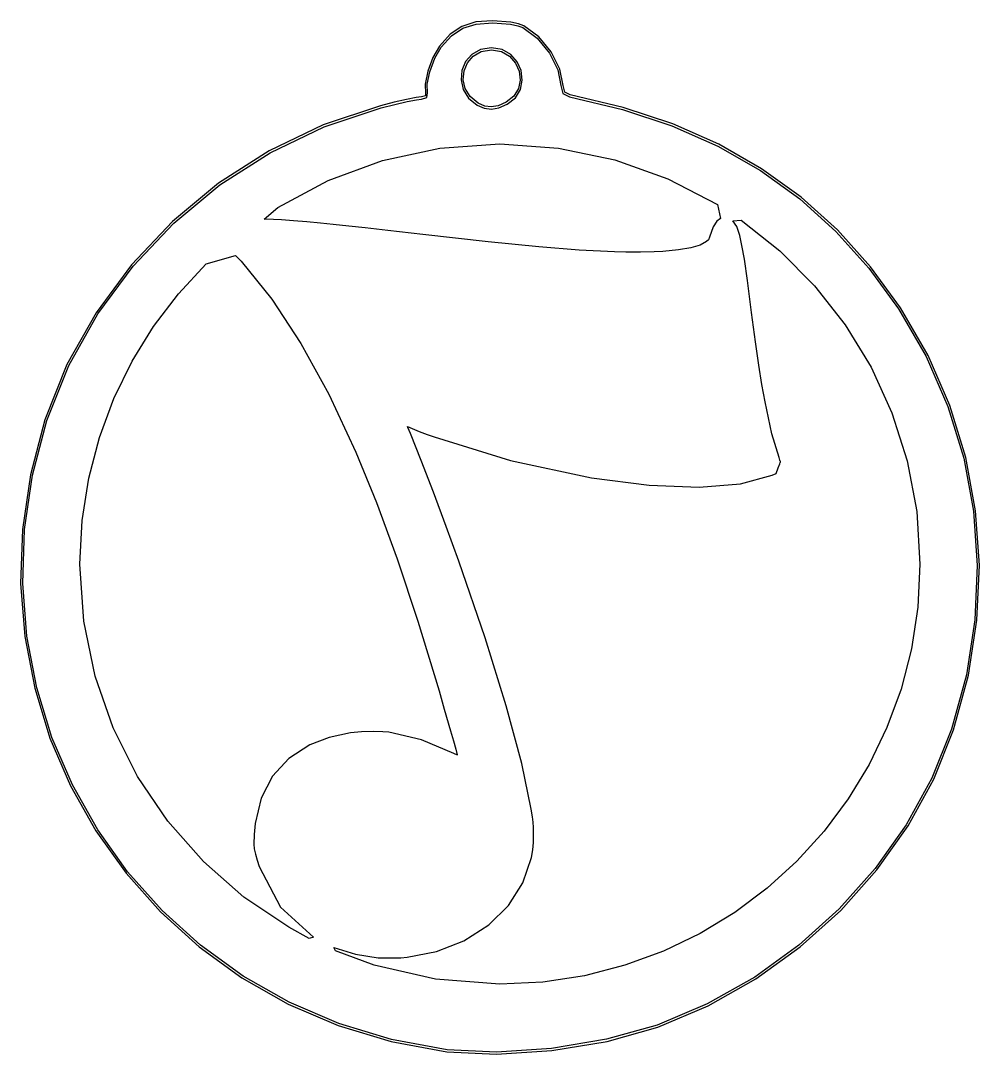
# Model space of a CAD drawing. Extents: x 23 to 468, y 457 to 580.
# Drawn here: x 244.2 to 346.5, y 467.7 to 577.9 of the extents above; entities that cross this region are included whole.
import ezdxf

# ---------------------------------------------------------------- set-up
doc = ezdxf.new("R2010")
doc.units = 0
doc.layers.get('0').update_dxf_attribs({"linetype": 'CONTINUOUS'})

msp = doc.modelspace()

# ---------------------------------------------------------------- linework, layer by layer
at = {"color": 0}
for p, q in [((292.756, 577.794), (291.292, 577.331)), ((294.549, 577.935), (292.756, 577.794)), ((296.495, 577.779), (294.549, 577.935)), ((297.314, 577.614), (296.495, 577.779)), ((291.292, 577.331), (290.044, 576.495)), ((290.191, 576.33), (291.387, 577.134)), ((291.387, 577.134), (292.796, 577.571)), ((292.796, 577.571), (294.549, 577.705)), ((294.549, 577.705), (296.459, 577.554)), ((296.459, 577.554), (297.259, 577.391)), ((297.259, 577.391), (297.804, 577.201)), ((297.908, 577.402), (297.314, 577.614)), ((297.804, 577.201), (299.325, 576.061)), ((299.486, 576.224), (297.908, 577.402)), ((290.044, 576.495), (288.899, 575.232)), ((289.081, 575.098), (290.191, 576.33)), ((299.325, 576.061), (300.625, 574.474)), ((300.816, 574.601), (299.486, 576.224)), ((288.899, 575.232), (288.196, 574.015)), ((288.404, 573.924), (289.081, 575.098)), ((293.28, 574.858), (292.352, 574.336)), ((292.491, 574.16), (293.353, 574.647)), ((294.439, 575.052), (293.28, 574.858)), ((293.353, 574.647), (294.439, 574.827)), ((295.577, 574.855), (294.439, 575.052)), ((294.439, 574.827), (295.503, 574.643)), ((295.503, 574.643), (296.362, 574.146)), ((296.502, 574.322), (295.577, 574.855)), ((300.625, 574.474), (301.523, 572.699)), ((301.739, 572.777), (300.816, 574.601)), ((288.196, 574.015), (287.654, 572.562)), ((287.874, 572.495), (288.404, 573.924)), ((291.681, 573.564), (291.288, 572.629)), ((291.51, 572.576), (291.871, 573.447)), ((292.352, 574.336), (291.681, 573.564)), ((291.871, 573.447), (292.491, 574.16)), ((296.362, 574.146), (296.998, 573.419)), ((297.186, 573.543), (296.502, 574.322)), ((296.998, 573.419), (297.386, 572.544)), ((297.605, 572.604), (297.186, 573.543)), ((287.654, 572.562), (287.361, 571.179)), ((287.587, 571.154), (287.874, 572.495)), ((291.288, 572.629), (291.196, 571.616)), ((291.422, 571.634), (291.51, 572.576)), ((297.386, 572.544), (297.506, 571.606)), ((297.731, 571.595), (297.605, 572.604)), ((301.523, 572.699), (301.858, 571.003)), ((302.087, 571.003), (301.739, 572.777)), ((287.361, 571.179), (287.419, 570.159)), ((287.631, 570.241), (287.587, 571.154)), ((291.196, 571.616), (291.423, 570.604)), ((291.63, 570.692), (291.422, 571.634)), ((297.506, 571.606), (297.334, 570.685)), ((297.541, 570.604), (297.731, 571.595)), ((287.419, 570.159), (287.401, 569.905)), ((287.557, 569.74), (287.631, 570.241)), ((291.423, 570.604), (291.99, 569.683)), ((292.158, 569.831), (291.63, 570.692)), ((297.334, 570.685), (296.843, 569.867)), ((297.01, 569.715), (297.541, 570.604)), ((301.858, 571.003), (302.072, 570.184)), ((302.072, 570.184), (302.777, 569.803)), ((302.252, 570.322), (302.087, 571.003)), ((302.821, 570.025), (302.252, 570.322)), ((284.074, 569.225), (282.615, 568.858)), ((282.673, 568.639), (284.128, 569.002)), ((285.382, 569.524), (284.074, 569.225)), ((284.128, 569.002), (285.432, 569.302)), ((286.395, 569.729), (285.382, 569.524)), ((285.432, 569.302), (286.435, 569.503)), ((286.985, 569.807), (286.395, 569.729)), ((286.435, 569.503), (286.985, 569.577)), ((287.401, 569.905), (286.985, 569.807)), ((286.985, 569.577), (287.557, 569.74)), ((291.99, 569.683), (292.912, 568.928)), ((293.025, 569.126), (292.158, 569.831)), ((293.73, 568.815), (293.025, 569.126)), ((296.014, 569.225), (295.169, 568.861)), ((295.231, 568.65), (296.118, 569.023)), ((296.843, 569.867), (296.014, 569.225)), ((296.118, 569.023), (297.01, 569.715)), ((302.777, 569.803), (308.428, 568.47)), ((308.49, 568.685), (302.821, 570.025)), ((282.615, 568.858), (276.499, 566.829)), ((276.585, 566.618), (282.673, 568.639)), ((292.912, 568.928), (293.667, 568.604)), ((293.667, 568.604), (294.428, 568.508)), ((294.426, 568.727), (293.73, 568.815)), ((295.169, 568.861), (294.426, 568.727)), ((294.428, 568.508), (295.231, 568.65)), ((308.428, 568.47), (313.702, 566.72)), ((313.785, 566.928), (308.49, 568.685)), ((276.499, 566.829), (270.713, 564.053)), ((318.709, 564.748), (313.785, 566.928)), ((270.824, 563.852), (276.585, 566.618)), ((313.702, 566.72), (318.607, 564.547)), ((288.935, 564.332), (295.348, 564.783)), ((295.348, 564.783), (301.604, 564.353)), ((318.607, 564.547), (323.15, 561.95)), ((323.272, 562.137), (318.709, 564.748)), ((270.713, 564.053), (265.325, 560.596)), ((265.46, 560.409), (270.824, 563.852)), ((282.804, 563.009), (288.935, 564.332)), ((301.604, 564.353), (307.596, 563.09)), ((277.015, 560.878), (282.804, 563.009)), ((307.596, 563.09), (313.264, 561.061)), ((323.15, 561.95), (327.341, 558.92)), ((327.483, 559.096), (323.272, 562.137)), ((265.325, 560.596), (260.404, 556.521)), ((260.56, 556.352), (265.46, 560.409)), ((271.632, 558.003), (277.015, 560.878)), ((313.264, 561.061), (318.551, 558.317)), ((331.347, 555.614), (327.483, 559.096)), ((270.173, 556.747), (271.632, 558.003)), ((318.551, 558.317), (318.895, 556.828)), ((327.341, 558.92), (331.187, 555.456)), ((318.895, 556.828), (318.485, 556.535)), ((260.404, 556.521), (256.019, 551.893)), ((256.194, 551.744), (260.56, 556.352)), ((271.199, 556.719), (270.173, 556.747)), ((272.051, 556.68), (271.199, 556.719)), ((273.302, 556.588), (272.051, 556.68)), ((274.729, 556.468), (273.302, 556.588)), ((276.187, 556.338), (274.729, 556.468)), ((277.537, 556.2), (276.187, 556.338)), ((279.221, 556.02), (277.537, 556.2)), ((280.968, 555.826), (279.221, 556.02)), ((283.393, 555.547), (280.968, 555.826)), ((318.084, 555.928), (317.71, 554.856)), ((318.485, 556.535), (318.084, 555.928)), ((320.208, 556.567), (321.068, 556.673)), ((320.612, 555.985), (320.208, 556.567)), ((320.938, 555.004), (320.612, 555.985)), ((321.068, 556.673), (325.203, 553.392)), ((287.109, 555.121), (283.393, 555.547)), ((294.079, 554.341), (287.109, 555.121)), ((317.71, 554.856), (317.594, 554.56)), ((321.171, 553.963), (320.938, 555.004)), ((331.187, 555.456), (334.698, 551.543)), ((334.874, 551.688), (331.347, 555.614)), ((299.478, 553.805), (294.079, 554.341)), ((303.802, 553.466), (299.478, 553.805)), ((315.72, 553.709), (314.398, 553.48)), ((316.708, 554.006), (315.72, 553.709)), ((317.39, 554.366), (316.708, 554.006)), ((317.594, 554.56), (317.39, 554.366)), ((321.425, 552.485), (321.171, 553.963)), ((264.001, 551.995), (267.12, 552.873)), ((267.12, 552.873), (267.389, 552.655)), ((267.389, 552.655), (267.747, 552.277)), ((307.553, 553.275), (303.802, 553.466)), ((308.78, 553.258), (307.553, 553.275)), ((310.332, 553.258), (308.78, 553.258)), ((311.784, 553.275), (310.332, 553.258)), ((312.718, 553.307), (311.784, 553.275)), ((314.398, 553.48), (312.718, 553.307)), ((321.75, 550.22), (321.425, 552.485)), ((325.203, 553.392), (328.923, 549.652)), ((256.019, 551.893), (252.242, 546.781)), ((252.433, 546.654), (256.194, 551.744)), ((261.035, 548.802), (264.001, 551.995)), ((267.747, 552.277), (270.987, 548.241)), ((334.698, 551.543), (337.882, 547.187)), ((338.073, 547.314), (334.874, 551.688)), ((322.205, 546.816), (321.75, 550.22)), ((328.923, 549.652), (332.184, 545.5)), ((258.389, 545.324), (261.035, 548.802)), ((270.987, 548.241), (274.097, 543.514)), ((337.882, 547.187), (340.826, 542.114)), ((341.029, 542.216), (338.073, 547.314)), ((252.242, 546.781), (249.141, 541.246)), ((249.347, 541.147), (252.433, 546.654)), ((322.622, 543.691), (322.205, 546.816)), ((256.086, 541.599), (258.389, 545.324)), ((332.184, 545.5), (334.946, 540.974)), ((322.979, 541.186), (322.622, 543.691)), ((274.097, 543.514), (277.09, 538.081)), ((254.149, 537.64), (256.086, 541.599)), ((340.826, 542.114), (343.144, 536.797)), ((343.356, 536.875), (341.029, 542.216)), ((249.141, 541.246), (246.787, 535.354)), ((247.004, 535.284), (249.347, 541.147)), ((323.307, 539.111), (322.979, 541.186)), ((334.946, 540.974), (337.166, 536.116)), ((277.09, 538.081), (279.978, 531.918)), ((323.635, 537.266), (323.307, 539.111)), ((252.603, 533.474), (254.149, 537.64)), ((324.367, 533.873), (323.635, 537.266)), ((337.166, 536.116), (338.803, 530.969)), ((343.144, 536.797), (344.828, 531.276)), ((345.048, 531.333), (343.356, 536.875)), ((246.787, 535.354), (245.247, 529.505)), ((245.468, 529.459), (247.004, 535.284)), ((285.52, 534.543), (285.485, 534.631)), ((285.485, 534.631), (285.981, 534.427)), ((285.788, 533.894), (285.52, 534.543)), ((286.945, 531.033), (285.788, 533.894)), ((285.981, 534.427), (286.728, 534.13)), ((286.728, 534.13), (287.566, 533.809)), ((287.566, 533.809), (288.332, 533.527)), ((325.125, 531.34), (324.367, 533.873)), ((251.467, 529.124), (252.603, 533.474)), ((288.332, 533.527), (296.489, 531.029)), ((279.978, 531.918), (282.184, 526.528)), ((288.251, 527.653), (286.945, 531.033)), ((296.489, 531.029), (305.125, 529.184)), ((325.043, 530.243), (325.202, 530.655)), ((325.228, 531.05), (325.125, 531.34)), ((325.202, 530.655), (325.252, 530.793)), ((325.26, 530.948), (325.228, 531.05)), ((325.252, 530.793), (325.265, 530.835)), ((325.269, 530.916), (325.26, 530.948)), ((325.265, 530.835), (325.271, 530.853)), ((325.275, 530.878), (325.269, 530.916)), ((325.271, 530.853), (325.275, 530.878)), ((338.803, 530.969), (339.816, 525.572)), ((344.828, 531.276), (345.873, 525.607)), ((346.097, 525.639), (345.048, 531.333)), ((245.247, 529.505), (244.395, 523.674)), ((244.62, 523.656), (245.468, 529.459)), ((321.017, 528.518), (324.397, 529.459)), ((324.397, 529.459), (324.805, 529.639)), ((324.805, 529.639), (325.043, 530.243)), ((250.77, 524.616), (251.467, 529.124)), ((305.125, 529.184), (311.274, 528.38)), ((311.274, 528.38), (316.607, 528.158)), ((316.607, 528.158), (321.017, 528.518)), ((289.62, 523.991), (288.251, 527.653)), ((282.184, 526.528), (284.379, 520.541)), ((339.816, 525.572), (340.163, 519.97)), ((345.873, 525.607), (346.272, 519.836)), ((346.499, 519.839), (346.097, 525.639)), ((250.533, 519.97), (250.77, 524.616)), ((290.964, 520.27), (289.62, 523.991)), ((244.395, 523.674), (244.203, 517.91)), ((244.429, 517.913), (244.62, 523.656)), ((284.379, 520.541), (286.589, 513.874)), ((250.944, 513.877), (250.533, 519.97)), ((293.752, 512.11), (290.964, 520.27)), ((340.163, 519.97), (339.932, 515.387)), ((346.272, 519.836), (346.021, 514.008)), ((346.247, 513.987), (346.499, 519.839)), ((244.203, 517.91), (244.649, 512.247)), ((244.872, 512.276), (244.429, 517.913)), ((339.932, 515.387), (339.252, 510.939)), ((252.14, 508.032), (250.944, 513.877)), ((286.589, 513.874), (288.846, 506.441)), ((346.021, 514.008), (345.113, 508.169)), ((345.335, 508.123), (346.247, 513.987)), ((244.649, 512.247), (245.7, 506.734)), ((245.918, 506.786), (244.872, 512.276)), ((296.005, 504.867), (293.752, 512.11)), ((339.252, 510.939), (338.147, 506.642)), ((254.069, 502.493), (252.14, 508.032)), ((345.113, 508.169), (343.542, 502.37)), ((343.759, 502.299), (345.335, 508.123)), ((245.7, 506.734), (247.333, 501.414)), ((247.542, 501.488), (245.918, 506.786)), ((288.846, 506.441), (289.41, 504.49)), ((338.147, 506.642), (336.641, 502.525)), ((289.41, 504.49), (290.074, 502.176)), ((297.669, 498.715), (296.005, 504.867)), ((256.676, 497.311), (254.069, 502.493)), ((279.403, 501.953), (277.108, 501.474)), ((280.562, 502.077), (279.403, 501.953)), ((281.861, 502.109), (280.562, 502.077)), ((282.855, 502.091), (281.861, 502.109)), ((283.498, 502.031), (282.855, 502.091)), ((286.963, 501.22), (283.498, 502.031)), ((290.074, 502.176), (290.376, 501.11)), ((336.641, 502.525), (334.753, 498.609)), ((343.542, 502.37), (341.441, 497.141)), ((341.647, 497.043), (343.759, 502.299)), ((247.333, 501.414), (249.519, 496.323)), ((249.72, 496.422), (247.542, 501.488)), ((275.059, 500.687), (272.814, 499.237)), ((277.108, 501.474), (275.059, 500.687)), ((290.442, 499.77), (286.963, 501.22)), ((290.376, 501.11), (290.624, 500.232)), ((290.805, 499.586), (290.442, 499.77)), ((290.624, 500.232), (290.792, 499.632)), ((290.792, 499.632), (290.805, 499.586)), ((272.814, 499.237), (271.077, 497.336)), ((298.693, 493.839), (297.669, 498.715)), ((334.753, 498.609), (332.508, 494.915)), ((259.908, 492.538), (256.676, 497.311)), ((271.077, 497.336), (269.869, 495.007)), ((249.519, 496.323), (252.232, 491.508)), ((252.421, 491.628), (249.72, 496.422)), ((341.441, 497.141), (338.704, 492.164)), ((338.898, 492.044), (341.647, 497.043)), ((269.869, 495.007), (269.216, 492.294)), ((332.508, 494.915), (329.928, 491.465)), ((298.821, 493.025), (298.693, 493.839)), ((298.891, 492.446), (298.821, 493.025)), ((263.71, 488.23), (259.908, 492.538)), ((269.216, 492.294), (269.11, 491.134)), ((298.918, 491.889), (298.891, 492.446)), ((298.924, 491.134), (298.918, 491.889)), ((338.704, 492.164), (335.388, 487.497)), ((335.568, 487.352), (338.898, 492.044)), ((252.232, 491.508), (255.446, 487.01)), ((255.619, 487.147), (252.421, 491.628)), ((269.11, 491.134), (269.091, 490.1)), ((298.917, 490.361), (298.924, 491.134)), ((329.928, 491.465), (327.036, 488.28)), ((269.091, 490.1), (269.132, 489.603)), ((269.132, 489.603), (269.265, 489.01)), ((298.822, 489.289), (298.887, 489.797)), ((298.887, 489.797), (298.917, 490.361)), ((269.265, 489.01), (269.44, 488.382)), ((297.802, 485.983), (298.709, 488.682)), ((298.709, 488.682), (298.822, 489.289)), ((268.03, 484.441), (263.71, 488.23)), ((269.44, 488.382), (269.644, 487.722)), ((269.644, 487.722), (271.921, 483.376)), ((327.036, 488.28), (323.854, 485.387)), ((335.388, 487.497), (331.55, 483.196)), ((331.713, 483.034), (335.568, 487.352)), ((255.446, 487.01), (259.133, 482.868)), ((259.29, 483.027), (255.619, 487.147)), ((296.265, 483.56), (297.802, 485.983)), ((323.854, 485.387), (320.403, 482.808)), ((272.813, 481.224), (268.03, 484.441)), ((263.405, 479.305), (259.29, 483.027)), ((271.921, 483.376), (275.444, 480.18)), ((294.144, 481.478), (296.265, 483.56)), ((331.55, 483.196), (327.245, 479.319)), ((327.39, 479.139), (331.713, 483.034)), ((259.133, 482.868), (263.266, 479.132)), ((320.403, 482.808), (316.709, 480.564)), ((274.992, 480.032), (272.813, 481.224)), ((291.49, 479.792), (294.144, 481.478)), ((275.444, 480.18), (274.992, 480.032)), ((288.585, 478.649), (291.49, 479.792)), ((316.709, 480.564), (312.791, 478.677)), ((263.266, 479.132), (267.819, 475.837)), ((267.939, 476.028), (263.405, 479.305)), ((277.627, 479.069), (279.928, 478.353)), ((277.786, 478.727), (277.627, 479.069)), ((281.912, 477.202), (277.786, 478.727)), ((285.433, 478.024), (288.585, 478.649)), ((312.791, 478.677), (308.673, 477.171)), ((327.245, 479.319), (322.534, 475.922)), ((322.657, 475.728), (327.39, 479.139)), ((279.928, 478.353), (282.346, 477.979)), ((282.346, 477.979), (282.99, 477.957)), ((282.99, 477.957), (283.887, 477.957)), ((283.887, 477.957), (284.787, 477.982)), ((284.787, 477.982), (285.433, 478.024)), ((288.465, 475.679), (281.912, 477.202)), ((308.673, 477.171), (304.378, 476.063)), ((267.819, 475.837), (272.764, 473.029)), ((272.863, 473.234), (267.939, 476.028)), ((295.348, 475.153), (288.465, 475.679)), ((299.928, 475.386), (295.348, 475.153)), ((304.378, 476.063), (299.928, 475.386)), ((322.534, 475.922), (317.468, 473.061)), ((317.569, 472.86), (322.657, 475.728)), ((272.764, 473.029), (278.074, 470.75)), ((278.152, 470.962), (272.863, 473.234)), ((317.468, 473.061), (312.109, 470.796)), ((312.185, 470.584), (317.569, 472.86)), ((283.777, 469.261), (278.152, 470.962)), ((278.074, 470.75), (283.724, 469.039)), ((312.109, 470.796), (306.721, 469.283)), ((306.771, 469.057), (312.185, 470.584)), ((283.724, 469.039), (289.687, 467.942)), ((289.715, 468.168), (283.777, 469.261)), ((306.721, 469.283), (300.837, 468.298)), ((300.866, 468.069), (306.771, 469.057)), ((289.687, 467.942), (294.995, 467.677)), ((294.99, 467.903), (289.715, 468.168)), ((300.837, 468.298), (294.99, 467.903)), ((294.995, 467.677), (300.866, 468.069))]:
    msp.add_line(p, q, dxfattribs=at)

doc.saveas('drawing.dxf')
